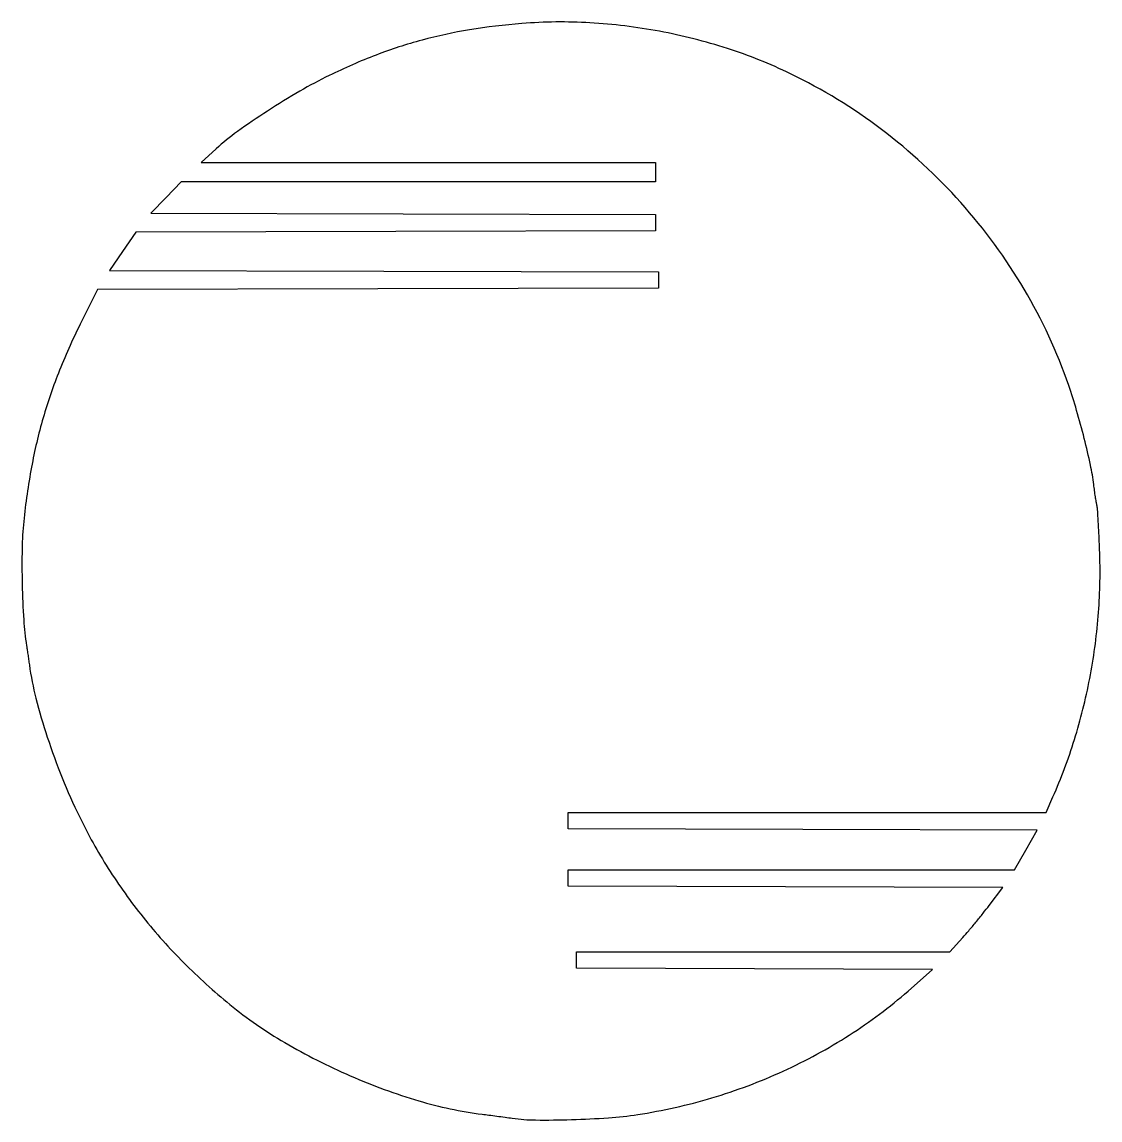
# Model space of a CAD drawing. Extents: x 1 to 396, y 0 to 403.
import ezdxf

# ---------------------------------------------------------------- set-up
doc = ezdxf.new("R2010")
doc.units = 0

msp = doc.modelspace()

# ---------------------------------------------------------------- linework, layer by layer
msp.add_lwpolyline([(184, 401.945596, 0.02024), (164.841736, 399.632443, 0.025658), (147.415666, 395.882902, 0.025946), (130.62446, 390.409201, 0.021509), (113.379058, 382.913487, 0.018481), (102.691948, 377.213319, 0.01211), (90.799721, 369.903127, 0.012122), (79.774972, 362.366822, 0.028224), (72, 356.075693), (66.5, 351.086588), (149.75, 351.043294), (233, 351), (233, 347.5), (233, 344), (146.106377, 344), (59.212753, 344), (53.64293, 338.25), (48.073106, 332.5), (140.536553, 332.24482), (233, 331.989641), (233, 328.999869), (233, 326.010098), (137.763377, 325.755049), (42.526755, 325.5), (37.71875, 318.5), (32.910744, 311.5), (133.455372, 311.245217), (234, 310.990433), (234, 307.99991), (234, 305.009387), (131.25, 304.754694), (28.5, 304.5), (22.745481, 293.00893, 0.020465), (14.62758, 274.993012, 0.025136), (8.612078, 257.554009, 0.024943), (4.343017, 239.486523, 0.019627), (1.47827, 219.576569, 0.022025), (0.886743, 209.665549, 0.009722), (0.937579, 196.539439, 0.009663), (1.49263, 183.530647, 0.024229), (2.53901, 174.092301, -0.002588), (2.730069, 172.858921, -0.000852), (2.998606, 171.042875, -0.000848), (3.289684, 169.027054, -0.000961), (3.561913, 167.092301, 0.02818), (5.974172, 154.827992, 0.016975), (10.135943, 140.596521, 0.016226), (15.576462, 125.733568, 0.017042), (21.8889, 111.5, 0.028548), (32.458991, 92.540373, 0.027465), (45.246047, 74.651154, 0.027016), (60.138152, 57.994299, 0.025588), (77, 42.718295, 0.039213), (97.123909, 28.756629, 0.029588), (121.13793, 16.588585, 0.029763), (146.208389, 7.427759, 0.041859), (169.5, 2.532618, -0.001701), (171.843682, 2.233633, -0.000861), (174.79375, 1.841921, -0.000855), (177.838427, 1.427009, -0.001275), (180.5, 1.052751, 0.033233), (189.014349, 0.406073, 0.00974), (202.139023, 0.53884, 0.010183), (215.760452, 1.219927, 0.020229), (226.5, 2.414506, 0.034804), (253.64039, 8.506637, 0.034548), (279.742693, 18.315384, 0.034936), (303.964242, 31.496383, 0.037565), (325.498512, 47.640529), (334.488548, 55.5), (269.244274, 55.757242), (204, 56.014483), (204, 59.007242), (204, 62), (272.407331, 62), (340.814661, 62), (345.549944, 67.25, 0.007437), (347.717502, 69.726243, 0.0039), (350.34355, 72.867188, 0.003878), (352.985584, 76.129048, 0.005943), (355.219058, 79), (360.152889, 85.5), (280.576445, 85.755985), (201, 86.011971), (201, 89.005985), (201, 92), (282.75, 92.011229), (364.5, 92.022458), (368.628546, 99.261229), (372.757093, 106.5), (286.878546, 106.755553), (201, 107.011107), (201, 110.005553), (201, 113), (288.51261, 113), (376.02522, 113), (378.57693, 118.75, 0.029461), (386.442673, 139.726002, 0.027268), (392.026238, 162.026851, 0.027191), (395.162498, 184.870302, 0.028854), (395.713585, 207.46828, 0.002502), (395.472324, 213.762292, 0.003458), (395.188535, 219.407022, 0.002183), (394.896618, 224.146546, 0.042382), (394.676344, 225.598178, -0.01658), (394.440765, 226.74764, -0.003994), (394.129077, 228.666802, -0.004096), (393.806849, 230.876209, -0.004054), (393.519693, 233.098178, 0.022886), (392.322057, 240.238648, 0.008946), (390.044029, 249.97512, 0.008932), (387.242535, 260.274173, 0.01227), (384.333237, 269.419646, 0.050549), (368.022973, 304.65353, 0.048648), (344.796069, 336.391499, 0.048504), (315.800513, 363.127221, 0.049612), (282.406267, 383.546173, 0.034569), (259.276003, 392.799276, 0.031659), (234.405279, 399.100463, 0.031651), (208.931232, 402.212421, 0.034504)], format="xyb", close=True)

doc.saveas('drawing.dxf')
